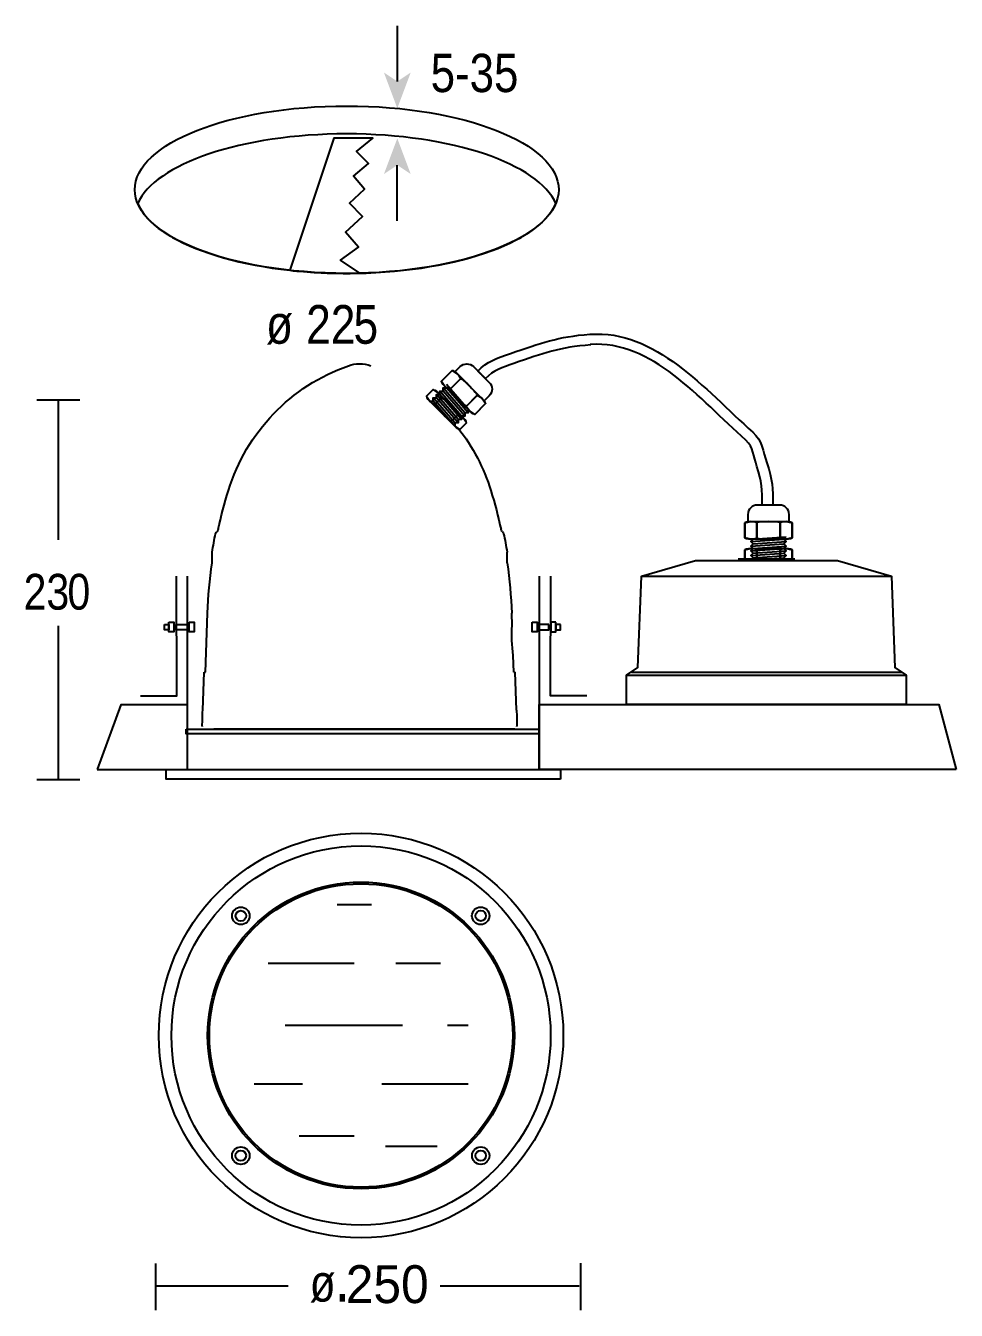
# Model space of a CAD drawing. Extents: x 33 to 181, y 84 to 288.
import ezdxf

# ---------------------------------------------------------------- set-up
doc = ezdxf.new("R2010")
doc.units = 0
doc.layers.add('LIVELLO_1', color=160, linetype='Continuous')
doc.styles.add('STD', font='txt')

# ---------------------------------------------------------------- blocks, each defined once
blk = doc.blocks.new('AI9-BLK1')
at = {"layer": 'LIVELLO_1'}
h = blk.add_hatch(color=7, dxfattribs=at)
h.dxf.hatch_style = 2
h.paths.add_polyline_path([(-14.848706054687499, 94.23016560872395), (-12.718775770399304, 95.65040622287326), (-14.848706054687499, 89.97047729492186), (-16.97760281032986, 95.65040622287326)])
h = blk.add_hatch(color=7, dxfattribs=at)
h.dxf.hatch_style = 2
h.paths.add_polyline_path([(-14.848706054687499, 80.91986694335937), (-16.97760281032986, 79.49962632921006), (-14.848706054687499, 85.17938300238714), (-12.718775770399304, 79.49962632921006)])
at = {"layer": 'LIVELLO_1', "color": 7}
for p, q in [((-14.848706, 103.103526), (-14.848706, 94.230166)), ((-14.848706, 72.046507), (-14.848706, 80.919867)), ((-20.985971, 49.308015), (-20.705024, 49.308015)), ((-4.6464, 40.992244), (-8.084606, 44.95996)), ((-4.116889, 41.520894), (-7.555267, 45.48861)), ((-4.116889, 40.992244), (-7.555267, 44.95996)), ((-3.58755, 42.050922), (-7.025928, 46.017088)), ((-3.58755, 41.520894), (-7.025928, 45.48861)), ((-72.213163, 43.584506), (-65.370687, 43.584506)), ((-68.791494, 43.584506), (-68.791494, 21.335562)), ((-5.703528, 39.934944), (-9.141905, 43.90266)), ((-5.703528, 39.404916), (-9.141905, 43.372633)), ((-5.175739, 40.463594), (-8.613944, 44.42976)), ((-5.175739, 39.934944), (-8.613944, 43.90266)), ((-4.6464, 40.463594), (-8.084606, 44.42976)), ((41.3911, 21.049447), (46.6242, 21.422723)), ((41.3911, 20.300139), (46.6242, 20.676343)), ((41.765582, 21.424274), (46.999026, 21.798928)), ((41.765582, 20.676343), (46.999026, 21.049447)), ((-44.320464, 17.636736), (-44.305306, 19.359111)), ((2.628952, 17.636736), (2.613794, 19.359111)), ((41.3911, 19.552209), (46.6242, 19.926863)), ((41.3911, 18.804279), (46.6242, 19.177555)), ((41.3911, 18.05342), (46.6242, 18.429624)), ((41.765582, 19.926863), (46.999026, 20.300139)), ((41.765582, 19.177555), (46.999026, 19.552209)), ((41.765582, 18.429624), (46.999026, 18.804279)), ((39.357804, 18.285792), (48.380165, 18.285792)), ((-48.225652, -15.23292), (-48.245289, 15.555554)), ((7.711846, 15.555554), (7.711846, -15.23292)), ((23.984066, 15.510423), (63.753904, 15.510423)), ((3.418224, 7.678343), (3.34691, 9.660651)), ((-68.791494, 7.649232), (-68.791494, -16.792687)), ((3.68763, 0.254334), (3.591168, 2.913431)), ((-45.807712, -5.764075), (-45.597734, 0.254334)), ((-45.597734, 0.254334), (-45.379315, 0.254334)), ((3.68763, 0.254334), (3.907772, 0.254334)), ((4.115856, -5.764075), (3.907772, 0.254334)), ((22.401733, 0.286201), (65.326245, 0.286201)), ((21.625553, -0.227807), (66.114827, -0.227807)), ((3.840937, -8.805061), (-44.048302, -8.805061)), ((-72.213163, -16.792687), (-65.369137, -16.792687)), ((-24.43589, -36.710679), (-18.946992, -36.710679)), ((-35.410758, -46.039998), (-21.690321, -46.039998)), ((-15.10571, -46.039998), (-7.972123, -46.039998)), ((-32.667429, -55.917086), (-14.007758, -55.917086)), ((-6.874171, -55.917086), (-3.581866, -55.917086)), ((-37.605973, -65.248128), (-29.923238, -65.248128)), ((-17.300753, -65.248128), (-3.581866, -65.248128)), ((-30.472214, -73.479494), (-21.690321, -73.479494)), ((-16.751777, -75.124872), (-8.520238, -75.124872)), ((-53.256353, -101.257299), (-53.256353, -93.786954)), ((14.323329, -101.254543), (14.323329, -93.783853)), ((-32.189594, -97.419118), (-53.114071, -97.419118)), ((14.059779, -97.419118), (-8.016393, -97.419118))]:
    blk.add_line(p, q, dxfattribs=at)
for points in [[(-0.813043, 42.974724), (-1.340831, 43.767613), (-5.310098, 47.738085), (-6.103676, 48.266735), (-7.824673, 46.545738), (-7.295334, 45.751471), (-3.32624, 41.782376), (-2.533179, 41.253727)], [(-0.813043, 42.974724), (-1.340831, 43.767613), (-5.310098, 47.738085), (-6.103676, 48.266735), (-7.824673, 46.545738), (-7.295334, 45.751471), (-3.32624, 41.782376), (-2.533179, 41.253727)], [(-3.851272, 39.933566), (-4.381989, 40.726455), (-8.352634, 44.695549), (-9.145523, 45.227127), (-10.204201, 44.16845), (-9.673484, 43.374011), (-5.703528, 39.403538), (-4.911328, 38.876266)], [(-3.851272, 39.933566), (-4.381989, 40.726455), (-8.352634, 44.695549), (-9.145523, 45.227127), (-10.204201, 44.16845), (-9.673484, 43.374011), (-5.703528, 39.403538), (-4.911328, 38.876266)], [(-3.58755, 42.047993), (-3.58755, 41.517965), (-4.116889, 41.517965), (-4.116889, 40.989315), (-4.647778, 40.989315), (-4.647778, 40.459288), (-5.177117, 40.459288), (-5.177117, 39.930638), (-5.707145, 39.930638), (-5.707145, 39.399059), (-9.67779, 43.371082), (-9.148451, 43.371082), (-9.148451, 43.90266), (-8.62049, 43.90266), (-8.62049, 44.42976), (-8.088912, 44.42976), (-8.088912, 44.961338), (-7.559573, 44.961338), (-7.559573, 45.489988), (-7.030234, 45.489988)], [(-3.58755, 42.047993), (-3.58755, 41.517965), (-4.116889, 41.517965), (-4.116889, 40.989315), (-4.647778, 40.989315), (-4.647778, 40.459288), (-5.177117, 40.459288), (-5.177117, 39.930638), (-5.707145, 39.930638), (-5.707145, 39.399059), (-9.67779, 43.371082), (-9.148451, 43.371082), (-9.148451, 43.90266), (-8.62049, 43.90266), (-8.62049, 44.42976), (-8.088912, 44.42976), (-8.088912, 44.961338), (-7.559573, 44.961338), (-7.559573, 45.489988), (-7.030234, 45.489988)], [(40.452311, 24.041168), (41.387999, 24.227203), (47.001782, 24.227203), (47.937126, 24.041168), (47.937126, 21.60583), (47.001782, 21.419795), (41.387999, 21.419795), (40.452311, 21.60583)], [(40.452311, 24.041168), (41.387999, 24.227203), (47.001782, 24.227203), (47.937126, 24.041168), (47.937126, 21.60583), (47.001782, 21.419795), (41.387999, 21.419795), (40.452311, 21.60583)], [(41.760069, 21.425652), (41.383176, 21.049447), (41.760069, 20.676343), (41.383176, 20.301517), (41.760069, 19.926863), (41.383176, 19.553587), (41.760069, 19.177555), (41.383176, 18.804279), (41.760069, 18.429624), (41.383176, 18.05342), (47.006261, 18.05342), (46.630056, 18.429624), (47.006261, 18.804279), (46.630056, 19.177555), (47.006261, 19.553587), (46.630056, 19.926863), (47.006261, 20.301517), (46.630056, 20.676343), (47.006261, 21.049447), (46.630056, 21.425652)], [(41.760069, 21.425652), (41.383176, 21.049447), (41.760069, 20.676343), (41.383176, 20.301517), (41.760069, 19.926863), (41.383176, 19.553587), (41.760069, 19.177555), (41.383176, 18.804279), (41.760069, 18.429624), (41.383176, 18.05342), (47.006261, 18.05342), (46.630056, 18.429624), (47.006261, 18.804279), (46.630056, 19.177555), (47.006261, 19.553587), (46.630056, 19.926863), (47.006261, 20.301517), (46.630056, 20.676343), (47.006261, 21.049447), (46.630056, 21.425652)], [(40.452311, 19.742378), (41.387999, 19.929791), (47.001782, 19.929791), (47.937126, 19.742378), (47.937126, 18.243762), (47.001782, 18.05342), (41.387999, 18.05342), (40.452311, 18.243762)], [(40.452311, 19.742378), (41.387999, 19.929791), (47.001782, 19.929791), (47.937126, 19.742378), (47.937126, 18.243762), (47.001782, 18.05342), (41.387999, 18.05342), (40.452311, 18.243762)], [(21.625553, -4.875241), (21.625553, -0.227807), (23.430783, 0.97746), (23.984066, 15.510423), (32.573378, 18.044807), (55.16597, 18.044807), (63.753904, 15.510423), (64.30753, 0.97746), (66.114827, -0.227807), (66.114827, -4.875241)], [(-51.178961, 8.195452), (-50.380215, 8.195452), (-50.380215, 6.651532), (-51.178961, 6.651532)], [(-47.971577, 8.195452), (-47.171281, 8.195452), (-47.171281, 6.651532), (-47.971577, 6.651532)], [(6.57841, 8.195452), (7.376983, 8.195452), (7.376983, 6.651532), (6.57841, 6.651532)], [(10.367326, 8.195452), (9.56703, 8.195452), (9.56703, 6.651532), (10.367326, 6.651532)], [(-51.905014, 7.859899), (-51.186195, 7.859899), (-51.186195, 6.985534), (-51.905014, 6.985534)], [(-51.905014, 7.859899), (-51.186195, 7.859899), (-51.186195, 6.987084), (-51.905014, 6.987084)], [(-50.069468, 7.859899), (-48.227203, 7.859899), (-48.227203, 6.985534), (-50.069468, 6.985534)], [(-50.069468, 7.859899), (-48.227203, 7.859899), (-48.227203, 6.987084), (-50.069468, 6.987084)], [(9.258005, 7.859899), (7.63571, 7.859899), (7.63571, 6.985534), (9.258005, 6.985534)], [(9.258005, 7.859899), (7.63571, 7.859899), (7.63571, 6.987084), (9.258005, 6.987084)], [(11.092174, 7.859899), (10.376972, 7.859899), (10.376972, 6.985534), (11.092174, 6.985534)], [(11.092174, 7.859899), (10.376972, 7.859899), (10.376972, 6.987084), (11.092174, 6.987084)], [(-62.583777, -15.235849), (-48.219968, -15.235849), (-48.219968, -4.911414), (-58.806402, -4.911414)], [(74.067486, -15.235849), (7.703923, -15.235849), (7.703923, -4.90573), (71.297285, -4.90573)], [(-48.453029, -8.800755), (7.653624, -8.800755), (7.653624, -9.566083), (-48.453029, -9.566083)], [(-48.453029, -8.800755), (7.653624, -8.800755), (7.653624, -9.566083), (-48.453029, -9.566083)], [(11.129036, -16.75927), (-51.614593, -16.75927), (-51.614593, -15.235849), (11.129036, -15.235849)]]:
    blk.add_lwpolyline(points, close=True, dxfattribs=at)
for points in [[(-55.701337, -3.5115), (-49.932869, -3.5115), (-49.952507, 15.555554)], [(15.298636, -3.5115), (9.530168, -3.5115), (9.548427, 15.555554)]]:
    blk.add_lwpolyline(points, dxfattribs=at)
for centre, radius in [((-20.62148, -57.537229), 32.173144), ((-20.62148, -57.537229), 30.157418), ((-20.62148, -57.537056), 24.400492), ((-20.62148, -57.537229), 24.12609), ((-39.731683, -38.505746), 1.390558), ((-39.732114, -38.507124), 0.83386), ((-1.580179, -38.499889), 1.390071), ((-1.57906, -38.501267), 0.83386), ((-39.742277, -76.656561), 1.391472), ((-1.578026, -76.655872), 1.390621), ((-39.742277, -76.6557), 0.83386), ((-1.577681, -76.655011), 0.834347)]:
    blk.add_circle(centre, radius, dxfattribs=at)
blk.add_ellipse((-22.891798, 77.014679), major_axis=(-33.718699815538194, 0), ratio=0.39474, dxfattribs=at)
for points, knots in [([(-56.14282633463541, 74.79569295247396), (-53.46770968967014, 81.09263848198783), (-39.598444281684024, 85.8882113986545), (-22.892142740885415, 85.8882113986545), (-6.184290907118055, 85.8882113986545), (7.684974500868055, 81.09263848198783), (10.360091145833332, 74.79569295247396), (7.684974500868055, 68.5028815375434), (-6.184290907118055, 63.70455254448784), (-22.892142740885415, 63.70455254448784), (-39.598444281684024, 63.70455254448784), (-53.46770968967014, 68.5028815375434), (-56.14282633463541, 74.79569295247396)], [0, 0, 0, 0, 1, 1, 1, 2, 2, 2, 3, 3, 3, 4, 4, 4, 4]), ([(-31.936896430121525, 64.18962198893229), (-31.936896430121525, 64.18962198893229), (-24.97246365017361, 85.20263739691839), (-24.97246365017361, 85.20263739691839), (-24.97246365017361, 85.20263739691839), (-18.752343749999998, 85.20263739691839), (-18.752343749999998, 85.20263739691839), (-18.752343749999998, 85.20263739691839), (-21.333753797743054, 83.09682278103298), (-21.333753797743054, 83.09682278103298), (-21.333753797743054, 83.09682278103298), (-19.434989420572915, 81.19874742296007), (-19.434989420572915, 81.19874742296007), (-19.434989420572915, 81.19874742296007), (-21.80797119140625, 79.14081963433159), (-21.80797119140625, 79.14081963433159), (-21.80797119140625, 79.14081963433159), (-20.066647677951387, 77.08444213867188), (-20.066647677951387, 77.08444213867188), (-20.066647677951387, 77.08444213867188), (-22.440490722656246, 74.86821221245658), (-22.440490722656246, 74.86821221245658), (-22.440490722656246, 74.86821221245658), (-20.383251953124997, 72.76239759657118), (-20.383251953124997, 72.76239759657118), (-20.383251953124997, 72.76239759657118), (-23.07369927300347, 70.23249172634549), (-23.07369927300347, 70.23249172634549), (-23.07369927300347, 70.23249172634549), (-21.017149522569444, 67.8581319173177), (-21.017149522569444, 67.8581319173177), (-21.017149522569444, 67.8581319173177), (-23.865037706163193, 65.80020412868923), (-23.865037706163193, 65.80020412868923), (-23.865037706163193, 65.80020412868923), (-20.824740939670136, 63.729184977213535), (-20.824740939670136, 63.729184977213535), (-21.50945366753472, 63.71316528320312), (-22.197956000434026, 63.70455254448784), (-22.892142740885415, 63.70455254448784), (-26.02545708550347, 63.70455254448784), (-29.059208170572916, 63.87301771375868), (-31.936896430121525, 64.18962198893229)], [0, 0, 0, 0, 1, 1, 1, 2, 2, 2, 3, 3, 3, 4, 4, 4, 5, 5, 5, 6, 6, 6, 7, 7, 7, 8, 8, 8, 9, 9, 9, 10, 10, 10, 11, 11, 11, 12, 12, 12, 13, 13, 13, 14, 14, 14, 14]), ([(15.908417426215276, 52.3302252875434), (11.008458116319444, 51.9614278157552), (8.32851833767361, 50.966484239366316), (3.7079562717013888, 49.36330905490451), (1.8317572699652775, 48.712530517578124), (0.3917073567708333, 48.285683186848956), (-0.8426703559027777, 46.96414455837673), (-0.8426703559027777, 46.96414455837673), (-2.040874565972222, 48.162176513671874), (-2.040874565972222, 48.162176513671874), (-0.6270073784722222, 49.66096530490451), (0.998733181423611, 50.217175971137145), (3.151573350694444, 50.96355590820312), (7.936121961805555, 52.62064683702256), (10.712179904513889, 53.63591647677951), (15.783704969618054, 54.01918334960937)], [0, 0, 0, 0, 1, 1, 1, 2, 2, 2, 3, 3, 3, 4, 4, 4, 5, 5, 5, 5]), ([(15.849161783854166, 54.01057061089409), (26.140006510416665, 54.78175523546007), (34.009982638888886, 45.334614393446174), (41.69736870659722, 38.417379421657984), (43.227335611979164, 37.05811699761284), (43.258685980902776, 35.4909430609809), (43.938403320312496, 33.552215576171875), (44.84825303819444, 30.974422878689232), (44.88511555989583, 29.408799235026038), (44.88683810763889, 26.839791531032983), (44.88683810763889, 26.839791531032983), (43.19322916666666, 26.839791531032983), (43.19322916666666, 26.839791531032983), (43.19495171440972, 29.185212537977428), (43.17669270833333, 30.6230231391059), (42.34091254340277, 32.990148247612844), (41.76730414496527, 34.626913113064234), (41.861010742187496, 36.006673855251734), (40.56841091579861, 37.15681898328993), (33.26756456163194, 43.72403225368923), (25.62427571614583, 53.11019490559895), (15.849161783854166, 52.3767340766059)], [0, 0, 0, 0, 1, 1, 1, 2, 2, 2, 3, 3, 3, 4, 4, 4, 5, 5, 5, 6, 6, 6, 7, 7, 7, 7]), ([(-0.2191080729166667, 46.34678344726562), (-0.2191080729166667, 46.34678344726562), (-2.732994249131944, 48.860669623480895), (-2.732994249131944, 48.860669623480895), (-3.316765679253472, 49.44461330837673), (-4.265889485677083, 49.44461330837673), (-4.850349934895833, 48.860669623480895), (-4.850349934895833, 48.860669623480895), (-5.644788953993055, 48.06640285915798), (-5.644788953993055, 48.06640285915798), (-5.644788953993055, 48.06640285915798), (-1.0135470920138887, 43.43361070421007), (-1.0135470920138887, 43.43361070421007), (-1.0135470920138887, 43.43361070421007), (-0.2191080729166667, 44.22942776150173), (-0.2191080729166667, 44.22942776150173), (0.3648356119791666, 44.81319919162326), (0.3648356119791666, 45.76163397894965), (-0.2191080729166667, 46.34678344726562)], [0, 0, 0, 0, 1, 1, 1, 2, 2, 2, 3, 3, 3, 4, 4, 4, 5, 5, 5, 6, 6, 6, 6]), ([(-4.777830674913194, 46.94226820203993), (-4.777830674913194, 46.94226820203993), (-4.909950086805555, 47.338798692491316), (-5.307169596354166, 47.736707221137145), (-5.705078124999999, 48.13306545681423), (-6.10229763454861, 48.26673516167534), (-6.10229763454861, 48.26673516167534), (-6.10229763454861, 48.26673516167534), (-7.824673122829861, 46.54435967339409), (-7.824673122829861, 46.54435967339409), (-7.824673122829861, 46.54435967339409), (-7.692553710937499, 46.14645114474826), (-7.293783908420139, 45.74854261610243), (-6.898114691840277, 45.35201212565104), (-6.497966851128472, 45.219892713758675), (-6.497966851128472, 45.219892713758675), (-6.497966851128472, 45.219892713758675), (-4.777830674913194, 46.94226820203993), (-4.777830674913194, 46.94226820203993)], [0, 0, 0, 0, 1, 1, 1, 2, 2, 2, 3, 3, 3, 4, 4, 4, 5, 5, 5, 6, 6, 6, 6]), ([(-4.777830674913194, 46.94226820203993), (-4.777830674913194, 46.94226820203993), (-4.909950086805555, 47.338798692491316), (-5.307169596354166, 47.736707221137145), (-5.705078124999999, 48.13306545681423), (-6.10229763454861, 48.26673516167534), (-6.10229763454861, 48.26673516167534), (-6.10229763454861, 48.26673516167534), (-7.824673122829861, 46.54435967339409), (-7.824673122829861, 46.54435967339409), (-7.824673122829861, 46.54435967339409), (-7.692553710937499, 46.14645114474826), (-7.293783908420139, 45.74854261610243), (-6.898114691840277, 45.35201212565104), (-6.497966851128472, 45.219892713758675), (-6.497966851128472, 45.219892713758675), (-6.497966851128472, 45.219892713758675), (-4.777830674913194, 46.94226820203993), (-4.777830674913194, 46.94226820203993)], [0, 0, 0, 0, 1, 1, 1, 2, 2, 2, 3, 3, 3, 4, 4, 4, 5, 5, 5, 6, 6, 6, 6]), ([(-7.818816460503472, 43.90111016167534), (-7.818816460503472, 43.90111016167534), (-7.949557834201388, 44.29764065212673), (-8.348155381944444, 44.695549180772566), (-8.745374891493055, 45.0934577094184), (-9.143283420138888, 45.22574937608506), (-9.143283420138888, 45.22574937608506), (-9.143283420138888, 45.22574937608506), (-10.202822536892361, 44.16552124023437), (-10.202822536892361, 44.16552124023437), (-10.202822536892361, 44.16552124023437), (-10.07139214409722, 43.76761271158854), (-9.673483615451389, 43.37108222113715), (-9.276264105902778, 42.973173692491315), (-8.877494303385415, 42.841054280598954), (-8.877494303385415, 42.841054280598954), (-8.877494303385415, 42.841054280598954), (-7.818816460503472, 43.90111016167534), (-7.818816460503472, 43.90111016167534)], [0, 0, 0, 0, 1, 1, 1, 2, 2, 2, 3, 3, 3, 4, 4, 4, 5, 5, 5, 6, 6, 6, 6]), ([(-7.818816460503472, 43.90111016167534), (-7.818816460503472, 43.90111016167534), (-7.949557834201388, 44.29764065212673), (-8.348155381944444, 44.695549180772566), (-8.745374891493055, 45.0934577094184), (-9.143283420138888, 45.22574937608506), (-9.143283420138888, 45.22574937608506), (-9.143283420138888, 45.22574937608506), (-10.202822536892361, 44.16552124023437), (-10.202822536892361, 44.16552124023437), (-10.202822536892361, 44.16552124023437), (-10.07139214409722, 43.76761271158854), (-9.673483615451389, 43.37108222113715), (-9.276264105902778, 42.973173692491315), (-8.877494303385415, 42.841054280598954), (-8.877494303385415, 42.841054280598954), (-8.877494303385415, 42.841054280598954), (-7.818816460503472, 43.90111016167534), (-7.818816460503472, 43.90111016167534)], [0, 0, 0, 0, 1, 1, 1, 2, 2, 2, 3, 3, 3, 4, 4, 4, 5, 5, 5, 6, 6, 6, 6]), ([(-2.1332031249999996, 44.296262613932285), (-2.1332031249999996, 44.296262613932285), (-2.267561848958333, 44.69262084960937), (-3.3262396918402777, 45.751470947265624), (-4.384917534722222, 46.81307712131076), (-4.782137044270833, 46.945196533203124), (-4.782137044270833, 46.945196533203124), (-4.782137044270833, 46.945196533203124), (-6.500895182291666, 45.22419908311632), (-6.500895182291666, 45.22419908311632), (-6.500895182291666, 45.22419908311632), (-6.3701538085937495, 44.827840847439234), (-5.3100979275173605, 43.76761271158854), (-4.25279812282986, 42.70738457573784), (-3.8540283203124996, 42.57526516384548), (-3.8540283203124996, 42.57526516384548), (-3.8540283203124996, 42.57526516384548), (-2.1332031249999996, 44.296262613932285), (-2.1332031249999996, 44.296262613932285)], [0, 0, 0, 0, 1, 1, 1, 2, 2, 2, 3, 3, 3, 4, 4, 4, 5, 5, 5, 6, 6, 6, 6]), ([(-2.1332031249999996, 44.296262613932285), (-2.1332031249999996, 44.296262613932285), (-2.267561848958333, 44.69262084960937), (-3.3262396918402777, 45.751470947265624), (-4.384917534722222, 46.81307712131076), (-4.782137044270833, 46.945196533203124), (-4.782137044270833, 46.945196533203124), (-4.782137044270833, 46.945196533203124), (-6.500895182291666, 45.22419908311632), (-6.500895182291666, 45.22419908311632), (-6.500895182291666, 45.22419908311632), (-6.3701538085937495, 44.827840847439234), (-5.3100979275173605, 43.76761271158854), (-4.25279812282986, 42.70738457573784), (-3.8540283203124996, 42.57526516384548), (-3.8540283203124996, 42.57526516384548), (-3.8540283203124996, 42.57526516384548), (-2.1332031249999996, 44.296262613932285), (-2.1332031249999996, 44.296262613932285)], [0, 0, 0, 0, 1, 1, 1, 2, 2, 2, 3, 3, 3, 4, 4, 4, 5, 5, 5, 6, 6, 6, 6]), ([(-5.174188910590277, 41.255104573567706), (-5.174188910590277, 41.255104573567706), (-5.307169596354166, 41.653013102213535), (-6.36584743923611, 42.71186319986979), (-7.424525282118055, 43.77346937391493), (-7.82312282986111, 43.90558878580729), (-7.82312282986111, 43.90558878580729), (-7.82312282986111, 43.90558878580729), (-8.88197292751736, 42.845360649956596), (-8.88197292751736, 42.845360649956596), (-8.88197292751736, 42.845360649956596), (-8.749681260850693, 42.44745212131076), (-7.69100341796875, 41.38877427842881), (-6.631636555989583, 40.33009643554687), (-6.23372802734375, 40.197804768880204), (-6.23372802734375, 40.197804768880204), (-6.23372802734375, 40.197804768880204), (-5.174188910590277, 41.255104573567706), (-5.174188910590277, 41.255104573567706)], [0, 0, 0, 0, 1, 1, 1, 2, 2, 2, 3, 3, 3, 4, 4, 4, 5, 5, 5, 6, 6, 6, 6]), ([(-5.174188910590277, 41.255104573567706), (-5.174188910590277, 41.255104573567706), (-5.307169596354166, 41.653013102213535), (-6.36584743923611, 42.71186319986979), (-7.424525282118055, 43.77346937391493), (-7.82312282986111, 43.90558878580729), (-7.82312282986111, 43.90558878580729), (-7.82312282986111, 43.90558878580729), (-8.88197292751736, 42.845360649956596), (-8.88197292751736, 42.845360649956596), (-8.88197292751736, 42.845360649956596), (-8.749681260850693, 42.44745212131076), (-7.69100341796875, 41.38877427842881), (-6.631636555989583, 40.33009643554687), (-6.23372802734375, 40.197804768880204), (-6.23372802734375, 40.197804768880204), (-6.23372802734375, 40.197804768880204), (-5.174188910590277, 41.255104573567706), (-5.174188910590277, 41.255104573567706)], [0, 0, 0, 0, 1, 1, 1, 2, 2, 2, 3, 3, 3, 4, 4, 4, 5, 5, 5, 6, 6, 6, 6]), ([(-0.8130425347222221, 42.97610202365451), (-0.8130425347222221, 42.97610202365451), (-0.9453342013888888, 43.37401055230034), (-1.3425537109374999, 43.77191908094618), (-1.7389119466145833, 44.168449571397566), (-2.136131456163194, 44.30056898328993), (-2.136131456163194, 44.30056898328993), (-2.136131456163194, 44.30056898328993), (-3.858506944444444, 42.57819349500868), (-3.858506944444444, 42.57819349500868), (-3.858506944444444, 42.57819349500868), (-3.7277655707465276, 42.18166300455729), (-3.3291680230034717, 41.78375447591146), (-2.9319485134548606, 41.38584594726562), (-2.5347290039062496, 41.25372653537326), (-2.5347290039062496, 41.25372653537326), (-2.5347290039062496, 41.25372653537326), (-0.8130425347222221, 42.97610202365451), (-0.8130425347222221, 42.97610202365451)], [0, 0, 0, 0, 1, 1, 1, 2, 2, 2, 3, 3, 3, 4, 4, 4, 5, 5, 5, 6, 6, 6, 6]), ([(-0.8130425347222221, 42.97610202365451), (-0.8130425347222221, 42.97610202365451), (-0.9453342013888888, 43.37401055230034), (-1.3425537109374999, 43.77191908094618), (-1.7389119466145833, 44.168449571397566), (-2.136131456163194, 44.30056898328993), (-2.136131456163194, 44.30056898328993), (-2.136131456163194, 44.30056898328993), (-3.858506944444444, 42.57819349500868), (-3.858506944444444, 42.57819349500868), (-3.858506944444444, 42.57819349500868), (-3.7277655707465276, 42.18166300455729), (-3.3291680230034717, 41.78375447591146), (-2.9319485134548606, 41.38584594726562), (-2.5347290039062496, 41.25372653537326), (-2.5347290039062496, 41.25372653537326), (-2.5347290039062496, 41.25372653537326), (-0.8130425347222221, 42.97610202365451), (-0.8130425347222221, 42.97610202365451)], [0, 0, 0, 0, 1, 1, 1, 2, 2, 2, 3, 3, 3, 4, 4, 4, 5, 5, 5, 6, 6, 6, 6]), ([(-3.8526502821180553, 39.93494398328993), (-3.8526502821180553, 39.93494398328993), (-3.9863199869791663, 40.33302476671007), (-4.383539496527777, 40.7309332953559), (-4.780586751302083, 41.12729153103298), (-5.178667534722222, 41.25941094292534), (-5.178667534722222, 41.25941094292534), (-5.178667534722222, 41.25941094292534), (-6.238034396701388, 40.2007331000434), (-6.238034396701388, 40.2007331000434), (-6.238034396701388, 40.2007331000434), (-6.1050537109375, 39.80144653320312), (-5.708695475260416, 39.40491604275173), (-5.3100979275173605, 39.008385552300346), (-4.9128784179687495, 38.876266140407985), (-4.9128784179687495, 38.876266140407985), (-4.9128784179687495, 38.876266140407985), (-3.8526502821180553, 39.93494398328993), (-3.8526502821180553, 39.93494398328993)], [0, 0, 0, 0, 1, 1, 1, 2, 2, 2, 3, 3, 3, 4, 4, 4, 5, 5, 5, 6, 6, 6, 6]), ([(-3.8526502821180553, 39.93494398328993), (-3.8526502821180553, 39.93494398328993), (-3.9863199869791663, 40.33302476671007), (-4.383539496527777, 40.7309332953559), (-4.780586751302083, 41.12729153103298), (-5.178667534722222, 41.25941094292534), (-5.178667534722222, 41.25941094292534), (-5.178667534722222, 41.25941094292534), (-6.238034396701388, 40.2007331000434), (-6.238034396701388, 40.2007331000434), (-6.238034396701388, 40.2007331000434), (-6.1050537109375, 39.80144653320312), (-5.708695475260416, 39.40491604275173), (-5.3100979275173605, 39.008385552300346), (-4.9128784179687495, 38.876266140407985), (-4.9128784179687495, 38.876266140407985), (-4.9128784179687495, 38.876266140407985), (-3.8526502821180553, 39.93494398328993), (-3.8526502821180553, 39.93494398328993)], [0, 0, 0, 0, 1, 1, 1, 2, 2, 2, 3, 3, 3, 4, 4, 4, 5, 5, 5, 6, 6, 6, 6]), ([(42.41704915364583, 26.844097900390622), (42.41704915364583, 26.844097900390622), (45.97307671440972, 26.844097900390622), (45.97307671440972, 26.844097900390622), (46.79921061197916, 26.844097900390622), (47.46755913628472, 26.174715847439234), (47.46755913628472, 25.346859402126732), (47.46755913628472, 25.346859402126732), (47.46755913628472, 24.22272474500868), (47.46755913628472, 24.22272474500868), (47.46755913628472, 24.22272474500868), (40.92049967447916, 24.22272474500868), (40.92049967447916, 24.22272474500868), (40.92049967447916, 24.22272474500868), (40.92049967447916, 25.346859402126732), (40.92049967447916, 25.346859402126732), (40.92049967447916, 26.174715847439234), (41.58988172743055, 26.844097900390622), (42.41704915364583, 26.844097900390622)], [0, 0, 0, 0, 1, 1, 1, 2, 2, 2, 3, 3, 3, 4, 4, 4, 5, 5, 5, 6, 6, 6, 6]), ([(40.452311197916664, 24.04116821289062), (40.452311197916664, 24.04116821289062), (40.82817111545138, 24.22720336914062), (41.39109971788194, 24.22720336914062), (41.95299479166666, 24.22720336914062), (42.32782118055555, 24.04116821289062), (42.32782118055555, 24.04116821289062), (42.32782118055555, 24.04116821289062), (42.32782118055555, 21.60583021375868), (42.32782118055555, 21.60583021375868), (42.32782118055555, 21.60583021375868), (41.95299479166666, 21.41979505750868), (41.39109971788194, 21.41979505750868), (40.82817111545138, 21.41979505750868), (40.452311197916664, 21.60583021375868), (40.452311197916664, 21.60583021375868), (40.452311197916664, 21.60583021375868), (40.452311197916664, 24.04116821289062), (40.452311197916664, 24.04116821289062)], [0, 0, 0, 0, 1, 1, 1, 2, 2, 2, 3, 3, 3, 4, 4, 4, 5, 5, 5, 6, 6, 6, 6]), ([(40.452311197916664, 24.04116821289062), (40.452311197916664, 24.04116821289062), (40.82817111545138, 24.22720336914062), (41.39109971788194, 24.22720336914062), (41.95299479166666, 24.22720336914062), (42.32782118055555, 24.04116821289062), (42.32782118055555, 24.04116821289062), (42.32782118055555, 24.04116821289062), (42.32782118055555, 21.60583021375868), (42.32782118055555, 21.60583021375868), (42.32782118055555, 21.60583021375868), (41.95299479166666, 21.41979505750868), (41.39109971788194, 21.41979505750868), (40.82817111545138, 21.41979505750868), (40.452311197916664, 21.60583021375868), (40.452311197916664, 21.60583021375868), (40.452311197916664, 21.60583021375868), (40.452311197916664, 24.04116821289062), (40.452311197916664, 24.04116821289062)], [0, 0, 0, 0, 1, 1, 1, 2, 2, 2, 3, 3, 3, 4, 4, 4, 5, 5, 5, 6, 6, 6, 6]), ([(42.323342556423604, 24.04116821289062), (42.323342556423604, 24.04116821289062), (42.69679090711805, 24.22720336914062), (44.19402940538194, 24.22720336914062), (45.69126790364583, 24.22720336914062), (46.06678331163194, 24.04116821289062), (46.06678331163194, 24.04116821289062), (46.06678331163194, 24.04116821289062), (46.06678331163194, 21.60583021375868), (46.06678331163194, 21.60583021375868), (46.06678331163194, 21.60583021375868), (45.69126790364583, 21.41979505750868), (44.19402940538194, 21.41979505750868), (42.69679090711805, 21.41979505750868), (42.323342556423604, 21.60583021375868), (42.323342556423604, 21.60583021375868), (42.323342556423604, 21.60583021375868), (42.323342556423604, 24.04116821289062), (42.323342556423604, 24.04116821289062)], [0, 0, 0, 0, 1, 1, 1, 2, 2, 2, 3, 3, 3, 4, 4, 4, 5, 5, 5, 6, 6, 6, 6]), ([(42.323342556423604, 24.04116821289062), (42.323342556423604, 24.04116821289062), (42.69679090711805, 24.22720336914062), (44.19402940538194, 24.22720336914062), (45.69126790364583, 24.22720336914062), (46.06678331163194, 24.04116821289062), (46.06678331163194, 24.04116821289062), (46.06678331163194, 24.04116821289062), (46.06678331163194, 21.60583021375868), (46.06678331163194, 21.60583021375868), (46.06678331163194, 21.60583021375868), (45.69126790364583, 21.41979505750868), (44.19402940538194, 21.41979505750868), (42.69679090711805, 21.41979505750868), (42.323342556423604, 21.60583021375868), (42.323342556423604, 21.60583021375868), (42.323342556423604, 21.60583021375868), (42.323342556423604, 24.04116821289062), (42.323342556423604, 24.04116821289062)], [0, 0, 0, 0, 1, 1, 1, 2, 2, 2, 3, 3, 3, 4, 4, 4, 5, 5, 5, 6, 6, 6, 6]), ([(46.06023763020833, 24.04116821289062), (46.06023763020833, 24.04116821289062), (46.436442057291664, 24.22720336914062), (46.999026150173606, 24.22720336914062), (47.56092122395833, 24.22720336914062), (47.935747612847216, 24.04116821289062), (47.935747612847216, 24.04116821289062), (47.935747612847216, 24.04116821289062), (47.935747612847216, 21.60583021375868), (47.935747612847216, 21.60583021375868), (47.935747612847216, 21.60583021375868), (47.56092122395833, 21.41979505750868), (46.999026150173606, 21.41979505750868), (46.436442057291664, 21.41979505750868), (46.06023763020833, 21.60583021375868), (46.06023763020833, 21.60583021375868), (46.06023763020833, 21.60583021375868), (46.06023763020833, 24.04116821289062), (46.06023763020833, 24.04116821289062)], [0, 0, 0, 0, 1, 1, 1, 2, 2, 2, 3, 3, 3, 4, 4, 4, 5, 5, 5, 6, 6, 6, 6]), ([(46.06023763020833, 24.04116821289062), (46.06023763020833, 24.04116821289062), (46.436442057291664, 24.22720336914062), (46.999026150173606, 24.22720336914062), (47.56092122395833, 24.22720336914062), (47.935747612847216, 24.04116821289062), (47.935747612847216, 24.04116821289062), (47.935747612847216, 24.04116821289062), (47.935747612847216, 21.60583021375868), (47.935747612847216, 21.60583021375868), (47.935747612847216, 21.60583021375868), (47.56092122395833, 21.41979505750868), (46.999026150173606, 21.41979505750868), (46.436442057291664, 21.41979505750868), (46.06023763020833, 21.60583021375868), (46.06023763020833, 21.60583021375868), (46.06023763020833, 21.60583021375868), (46.06023763020833, 24.04116821289062), (46.06023763020833, 24.04116821289062)], [0, 0, 0, 0, 1, 1, 1, 2, 2, 2, 3, 3, 3, 4, 4, 4, 5, 5, 5, 6, 6, 6, 6]), ([(40.452311197916664, 19.74237806532118), (40.452311197916664, 19.74237806532118), (40.82817111545138, 19.929791259765622), (41.39109971788194, 19.929791259765622), (41.95299479166666, 19.929791259765622), (42.32782118055555, 19.74237806532118), (42.32782118055555, 19.74237806532118), (42.32782118055555, 19.74237806532118), (42.32782118055555, 18.243761528862844), (42.32782118055555, 18.243761528862844), (42.32782118055555, 18.243761528862844), (41.95299479166666, 18.053420003255205), (41.39109971788194, 18.053420003255205), (40.82817111545138, 18.053420003255205), (40.452311197916664, 18.243761528862844), (40.452311197916664, 18.243761528862844), (40.452311197916664, 18.243761528862844), (40.452311197916664, 19.74237806532118), (40.452311197916664, 19.74237806532118)], [0, 0, 0, 0, 1, 1, 1, 2, 2, 2, 3, 3, 3, 4, 4, 4, 5, 5, 5, 6, 6, 6, 6]), ([(40.452311197916664, 19.74237806532118), (40.452311197916664, 19.74237806532118), (40.82817111545138, 19.929791259765622), (41.39109971788194, 19.929791259765622), (41.95299479166666, 19.929791259765622), (42.32782118055555, 19.74237806532118), (42.32782118055555, 19.74237806532118), (42.32782118055555, 19.74237806532118), (42.32782118055555, 18.243761528862844), (42.32782118055555, 18.243761528862844), (42.32782118055555, 18.243761528862844), (41.95299479166666, 18.053420003255205), (41.39109971788194, 18.053420003255205), (40.82817111545138, 18.053420003255205), (40.452311197916664, 18.243761528862844), (40.452311197916664, 18.243761528862844), (40.452311197916664, 18.243761528862844), (40.452311197916664, 19.74237806532118), (40.452311197916664, 19.74237806532118)], [0, 0, 0, 0, 1, 1, 1, 2, 2, 2, 3, 3, 3, 4, 4, 4, 5, 5, 5, 6, 6, 6, 6]), ([(42.323342556423604, 19.74237806532118), (42.323342556423604, 19.74237806532118), (42.69679090711805, 19.929791259765622), (44.19402940538194, 19.929791259765622), (45.69126790364583, 19.929791259765622), (46.06678331163194, 19.74237806532118), (46.06678331163194, 19.74237806532118), (46.06678331163194, 19.74237806532118), (46.06678331163194, 18.243761528862844), (46.06678331163194, 18.243761528862844), (46.06678331163194, 18.243761528862844), (45.69126790364583, 18.053420003255205), (44.19402940538194, 18.053420003255205), (42.69679090711805, 18.053420003255205), (42.323342556423604, 18.243761528862844), (42.323342556423604, 18.243761528862844), (42.323342556423604, 18.243761528862844), (42.323342556423604, 19.74237806532118), (42.323342556423604, 19.74237806532118)], [0, 0, 0, 0, 1, 1, 1, 2, 2, 2, 3, 3, 3, 4, 4, 4, 5, 5, 5, 6, 6, 6, 6]), ([(42.323342556423604, 19.74237806532118), (42.323342556423604, 19.74237806532118), (42.69679090711805, 19.929791259765622), (44.19402940538194, 19.929791259765622), (45.69126790364583, 19.929791259765622), (46.06678331163194, 19.74237806532118), (46.06678331163194, 19.74237806532118), (46.06678331163194, 19.74237806532118), (46.06678331163194, 18.243761528862844), (46.06678331163194, 18.243761528862844), (46.06678331163194, 18.243761528862844), (45.69126790364583, 18.053420003255205), (44.19402940538194, 18.053420003255205), (42.69679090711805, 18.053420003255205), (42.323342556423604, 18.243761528862844), (42.323342556423604, 18.243761528862844), (42.323342556423604, 18.243761528862844), (42.323342556423604, 19.74237806532118), (42.323342556423604, 19.74237806532118)], [0, 0, 0, 0, 1, 1, 1, 2, 2, 2, 3, 3, 3, 4, 4, 4, 5, 5, 5, 6, 6, 6, 6]), ([(46.06023763020833, 19.74237806532118), (46.06023763020833, 19.74237806532118), (46.436442057291664, 19.929791259765622), (46.999026150173606, 19.929791259765622), (47.56092122395833, 19.929791259765622), (47.935747612847216, 19.74237806532118), (47.935747612847216, 19.74237806532118), (47.935747612847216, 19.74237806532118), (47.935747612847216, 18.243761528862844), (47.935747612847216, 18.243761528862844), (47.935747612847216, 18.243761528862844), (47.56092122395833, 18.053420003255205), (46.999026150173606, 18.053420003255205), (46.436442057291664, 18.053420003255205), (46.06023763020833, 18.243761528862844), (46.06023763020833, 18.243761528862844), (46.06023763020833, 18.243761528862844), (46.06023763020833, 19.74237806532118), (46.06023763020833, 19.74237806532118)], [0, 0, 0, 0, 1, 1, 1, 2, 2, 2, 3, 3, 3, 4, 4, 4, 5, 5, 5, 6, 6, 6, 6]), ([(46.06023763020833, 19.74237806532118), (46.06023763020833, 19.74237806532118), (46.436442057291664, 19.929791259765622), (46.999026150173606, 19.929791259765622), (47.56092122395833, 19.929791259765622), (47.935747612847216, 19.74237806532118), (47.935747612847216, 19.74237806532118), (47.935747612847216, 19.74237806532118), (47.935747612847216, 18.243761528862844), (47.935747612847216, 18.243761528862844), (47.935747612847216, 18.243761528862844), (47.56092122395833, 18.053420003255205), (46.999026150173606, 18.053420003255205), (46.436442057291664, 18.053420003255205), (46.06023763020833, 18.243761528862844), (46.06023763020833, 18.243761528862844), (46.06023763020833, 18.243761528862844), (46.06023763020833, 19.74237806532118), (46.06023763020833, 19.74237806532118)], [0, 0, 0, 0, 1, 1, 1, 2, 2, 2, 3, 3, 3, 4, 4, 4, 5, 5, 5, 6, 6, 6, 6]), ([(-45.37931450737847, 0.2543341742621528), (-45.37931450737847, 0.2543341742621528), (-45.038766818576384, 9.660650634765624), (-45.038766818576384, 9.660650634765624), (-44.94213189019097, 12.329910617404513), (-44.70097520616319, 14.992108154296874), (-44.32046440972222, 17.636735704210068)], [0, 0, 0, 0, 1, 1, 1, 2, 2, 2, 2])]:
    blk.add_open_spline(points, degree=3, knots=knots, dxfattribs=at)
for points in [[(-22.63651665581597, 49.00605265299479), (-22.060668945312496, 49.2079352484809), (-21.45571017795139, 49.31094360351562), (-20.845756022135415, 49.31094360351562)], [(-20.845756022135415, 49.31094360351562), (-20.23580186631944, 49.31094360351562), (-19.631015353732636, 49.2079352484809), (-19.05378960503472, 49.00605265299479)], [(-41.72096761067708, 29.143010118272567), (-38.859988064236106, 38.43632744683159), (-31.774976942274304, 45.80952080620659), (-22.63651665581597, 49.00605265299479)], [(-5.168332248263888, 39.0722920735677), (-2.8425482855902775, 36.11261054144965), (-1.0803819444444442, 32.74761352539062), (0.0292833116319444, 29.143010118272567)], [(-43.3430908203125, 22.941838243272567), (-42.89143880208333, 25.031633165147568), (-42.34831949869791, 27.099723985460066), (-41.72096761067708, 29.143010118272567)], [(0.0292833116319444, 29.143010118272567), (0.6580132378472222, 27.099723985460066), (1.1992377387152777, 25.031633165147568), (1.6515787760416665, 22.941838243272567)], [(-43.75994737413194, 22.289681667751733), (-43.73307562934028, 22.4219733344184), (-43.65831705729166, 22.539623345269096), (-43.55151909722222, 22.617999267578124)], [(-43.3430908203125, 22.941838243272567), (-43.37151285807291, 22.8126471625434), (-43.444721137152776, 22.6979254828559), (-43.55151909722222, 22.617999267578124)], [(1.8600070529513888, 22.617999267578124), (1.7538981119791666, 22.6979254828559), (1.6798285590277777, 22.8126471625434), (1.6515787760416665, 22.941838243272567)], [(1.8600070529513888, 22.617999267578124), (1.9668050130208332, 22.539623345269096), (2.0415635850694445, 22.4219733344184), (2.0677463107638885, 22.289681667751733)], [(-44.30530598958333, 19.35911119249132), (-44.14183620876736, 20.337862820095484), (-43.960451931423606, 21.316786702473955), (-43.75994737413194, 22.289681667751733)], [(2.0677463107638885, 22.289681667751733), (2.2685953776041665, 21.316786702473955), (2.4518744574652778, 20.337862820095484), (2.6137939453124996, 19.35911119249132)], [(2.6289523654513887, 17.636735704210068), (3.0106689453124997, 14.992108154296874), (3.250447591145833, 12.329910617404513), (3.346910264756944, 9.660650634765624)], [(3.591167534722222, 2.9134311252170138), (3.3796386718749996, 4.493524169921875), (3.3231391059027775, 6.088086615668402), (3.4182237413194443, 7.678342692057291)], [(-45.87730305989583, -8.308450656467013), (-45.85990532769097, -7.458717854817707), (-45.837512207031246, -6.612085639105902), (-45.807712131076386, -5.764075385199653)], [(4.115855577256944, -5.764075385199653), (4.145138888888889, -6.612085639105902), (4.168910047743055, -7.458717854817707), (4.185791015625, -8.308450656467013)], [(-45.87730305989583, -8.308450656467013), (-45.87885335286458, -8.330154758029513), (-45.87885335286458, -8.354787190755207), (-45.88023139105903, -8.376663547092013)], [(4.188547092013889, -8.376663547092013), (4.187169053819444, -8.354787190755207), (4.187169053819444, -8.330154758029513), (4.185791015625, -8.308450656467013)]]:
    blk.add_open_spline(points, degree=3, dxfattribs=at)
at = {"layer": 'LIVELLO_1', "color": 7, "attachment_point": 1, "style": 'STD'}
for s, insert, char_height in [('\\fArial Narrow|b0|i0;\\H6.0858;\\C7;5\\H6.0858;-35', (-9.542053, 98.630067), 6.085758), ('\\fArial Narrow|b0|i0;\\H6.1491;\\C7;ø', (-35.741315, 58.658249), 6.149051), ('\\fArial Narrow|b0|i0;\\H6.1491;\\C7;22', (-29.348252, 58.658249), 6.149051), ('\\fArial Narrow|b0|i0;\\H6.1491;\\C7;5', (-21.815378, 58.658249), 6.149051), ('\\fArial Narrow|b0|i0;\\H5.6883;\\C7;23', (-74.287111, 15.896724), 5.688303), ('\\fArial Narrow|b0|i0;\\H5.6883;\\C7;0', (-67.318199, 15.896724), 5.688303), ('\\fMyriad Roman|b0|i0;\\H6.0311;\\W0.98;\\C7;250', (-23.044588, -94.081741), 6.031097), ('\\fArial Narrow|b0|i0;\\H5.8824;\\C7;ø', (-28.789113, -93.989643), 5.882383), ('\\fArial Narrow|b0|i0;\\H7.8431;\\C7;.', (-24.830181, -92.028922), 7.843104)]:
    blk.add_mtext(s, dxfattribs=dict(at, insert=insert, char_height=char_height))

msp = doc.modelspace()

# ---------------------------------------------------------------- block references
at = {"layer": 'LIVELLO_1', "color": 7}
msp.add_blockref('AI9-BLK1', (107.102851, 185.224956), dxfattribs=at)

doc.saveas('drawing.dxf')
